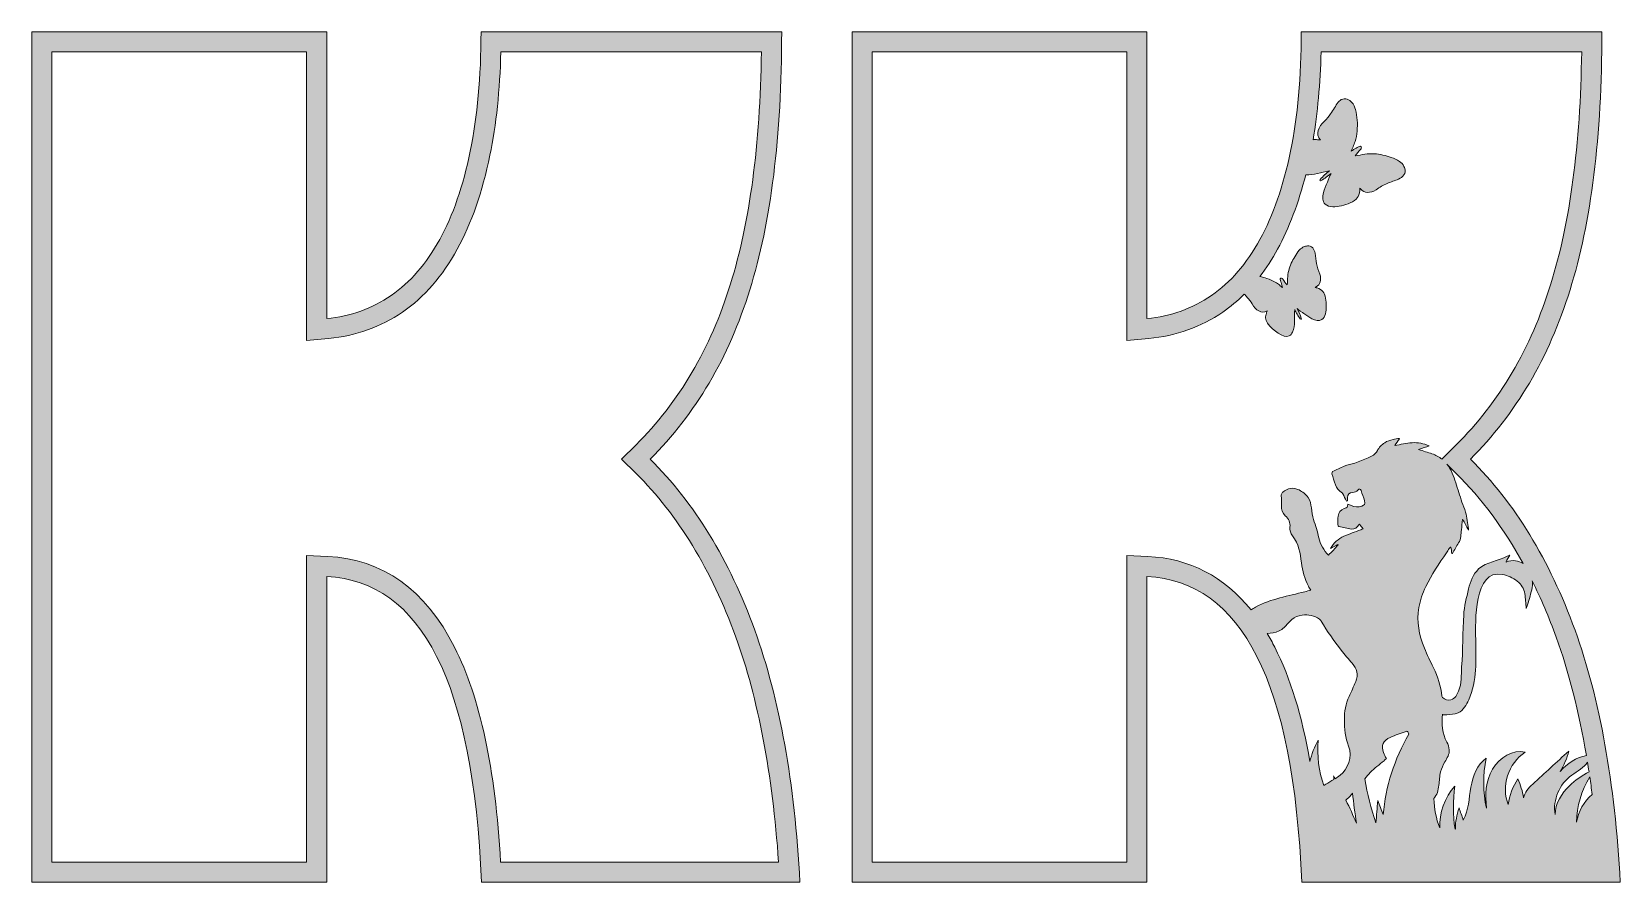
# Model space of a CAD drawing. Header units: millimetres. Extents: x 9 to 732, y -271 to -9.
# Drawn here: x 9.1 to 246.4, y -269.2 to -142.2 of the extents above; entities that cross this region are included whole.
import ezdxf

# ---------------------------------------------------------------- set-up
doc = ezdxf.new("R2010")
doc.units = ezdxf.units.MM
doc.header["$MEASUREMENT"] = 0
doc.layers.add('Layer 5', color=7, linetype='Continuous')
doc.layers.add('Layer 6', color=7, linetype='Continuous')

msp = doc.modelspace()

# ---------------------------------------------------------------- hatches: boundary and pattern name
at = {"layer": 'Layer 5'}
h = msp.add_hatch(color=1, dxfattribs=at)
h.dxf.hatch_style = 2
edge = h.paths.add_edge_path()
edge.add_spline(control_points=[(239.61, -231.55), (235.8, -221.06), (230.59, -212.54), (223.97, -205.99), (230.76, -199.27), (235.72, -190.85), (238.86, -180.72), (242.03, -170.64), (243.62, -157.8), (243.62, -142.18), (243.62, -142.18), (198.71, -142.18), (198.71, -142.18), (198.71, -148.9), (198.18, -154.84), (197.11, -160.02), (196.05, -165.2), (194.52, -169.59), (192.54, -173.2), (190.56, -176.81), (188.15, -179.6), (185.3, -181.56), (182.45, -183.52), (179.24, -184.66), (175.67, -185), (175.67, -185), (175.67, -142.18), (175.67, -142.18), (175.67, -142.18), (131.61, -142.18), (131.61, -142.18), (131.61, -142.18), (131.61, -269.18), (131.61, -269.18), (131.61, -269.18), (175.67, -269.18), (175.67, -269.18), (175.67, -269.18), (175.67, -223.54), (175.67, -223.54), (189.85, -224.2), (197.56, -239.42), (198.79, -269.18), (198.79, -269.18), (246.36, -269.18), (246.36, -269.18), (245.56, -254.34), (243.32, -241.79), (239.61, -231.55)], knot_values=[0, 0, 0, 0, 1, 1, 1, 2, 2, 2, 3, 3, 3, 4, 4, 4, 5, 5, 5, 6, 6, 6, 7, 7, 7, 8, 8, 8, 9, 9, 9, 10, 10, 10, 11, 11, 11, 12, 12, 12, 13, 13, 13, 14, 14, 14, 15, 15, 15, 16, 16, 16, 16], degree=3, periodic=1)
edge = h.paths.add_edge_path()
edge.add_spline(control_points=[(205.39, -256.94), (205.67, -256.69), (205.92, -256.43), (206.16, -256.15), (206.24, -256.05), (206.31, -255.96), (206.39, -255.87), (206.51, -257.38), (206.73, -258.88), (206.96, -260.35), (206.46, -259.2), (205.94, -258.06), (205.39, -256.94)], knot_values=[0, 0, 0, 0, 1, 1, 1, 2, 2, 2, 3, 3, 3, 4, 4, 4, 4], degree=3, periodic=1)
edge = h.paths.add_edge_path()
edge.add_spline(control_points=[(206.85, -239.21), (206.53, -239.96), (206.21, -240.71), (205.86, -241.45), (205.35, -242.54), (205.14, -243.7), (205.16, -244.89), (205.17, -246.25), (205.3, -247.58), (205.79, -248.87), (206.4, -250.48), (205.67, -252.3), (204.52, -253.21), (204.28, -253.4), (204.02, -253.56), (203.76, -253.73), (203.69, -253.58), (203.61, -253.44), (203.54, -253.3), (203.57, -253.48), (203.58, -253.65), (203.6, -253.82), (203.2, -254.07), (202.78, -254.3), (202.37, -254.55), (202.27, -254.61), (202.17, -254.68), (202.07, -254.74), (201.34, -252.62), (201.05, -250.3), (201.25, -247.97), (200.68, -248.98), (200.27, -250.06), (200.01, -251.17), (198.82, -244.32), (197.08, -238.66), (194.76, -234.09), (194.4, -233.37), (194.02, -232.68), (193.62, -232.02), (194.21, -232.02), (194.8, -231.91), (195.39, -231.66), (195.67, -231.55), (195.92, -231.34), (196.14, -231.13), (196.54, -230.76), (196.91, -230.35), (197.3, -229.96), (197.72, -229.55), (198.25, -229.37), (198.84, -229.3), (199.77, -229.2), (200.66, -229.31), (201.43, -229.9), (201.53, -229.98), (201.63, -230.09), (201.69, -230.2), (202.57, -231.72), (203.6, -233.13), (204.68, -234.51), (205.21, -235.19), (205.77, -235.84), (206.33, -236.49), (207.05, -237.3), (207.28, -238.19), (206.85, -239.21)], knot_values=[0, 0, 0, 0, 1, 1, 1, 2, 2, 2, 3, 3, 3, 4, 4, 4, 5, 5, 5, 6, 6, 6, 7, 7, 7, 8, 8, 8, 9, 9, 9, 10, 10, 10, 11, 11, 11, 12, 12, 12, 13, 13, 13, 14, 14, 14, 15, 15, 15, 16, 16, 16, 17, 17, 17, 18, 18, 18, 19, 19, 19, 20, 20, 20, 21, 21, 21, 22, 22, 22, 22], degree=3, periodic=1)
edge = h.paths.add_edge_path()
edge.add_spline(control_points=[(204.35, -216.05), (204.96, -216.2), (205.59, -216.33), (206.21, -216.44), (206.68, -216.52), (207.05, -216.19), (207.32, -215.8), (207.34, -215.78), (207.37, -215.77), (207.42, -215.73), (207.59, -215.94), (207.76, -216.14), (207.97, -216.39), (207.82, -216.45), (207.71, -216.5), (207.59, -216.55), (206.75, -216.87), (205.89, -217.14), (205.08, -217.52), (204.25, -217.91), (203.56, -218.51), (203.07, -219.33), (203.44, -219.14), (203.82, -218.95), (204.2, -218.77), (204.21, -218.78), (204.22, -218.8), (204.23, -218.82), (203.75, -219.33), (203.27, -219.83), (202.76, -220.36), (202.1, -219.6), (201.52, -218.75), (201.33, -217.74), (201.15, -216.81), (200.84, -215.93), (200.55, -215.03), (200.37, -214.47), (200.33, -213.86), (200.24, -213.26), (200.15, -212.72), (200.05, -212.19), (199.73, -211.71), (199.38, -211.21), (198.91, -210.88), (198.38, -210.6), (198.38, -210.6), (198.37, -210.59), (198.37, -210.59), (197.57, -210.18), (196.6, -210.32), (195.95, -210.94), (195.94, -210.95), (195.94, -210.95), (195.93, -210.95), (195.71, -211.17), (195.69, -211.45), (195.74, -211.76), (195.79, -212.14), (195.79, -212.53), (195.76, -212.91), (195.72, -213.51), (195.88, -214.04), (196.33, -214.45), (196.84, -214.92), (197.11, -215.46), (197.02, -216.18), (196.95, -216.65), (197.13, -217.11), (197.4, -217.46), (198.35, -218.64), (198.56, -220.04), (198.73, -221.47), (198.88, -222.69), (199.26, -223.85), (199.78, -224.97), (199.87, -225.16), (200.01, -225.33), (200.15, -225.56), (199.83, -225.64), (199.53, -225.73), (199.23, -225.81), (197.99, -226.11), (196.75, -226.4), (195.52, -226.72), (194.26, -227.05), (193.02, -227.46), (191.88, -228.09), (191.65, -228.22), (191.43, -228.36), (191.22, -228.52), (187.18, -223.51), (182.02, -220.83), (175.81, -220.54), (175.81, -220.54), (172.67, -220.39), (172.67, -220.39), (172.67, -220.39), (172.67, -266.18), (172.67, -266.18), (172.67, -266.18), (134.61, -266.18), (134.61, -266.18), (134.61, -266.18), (134.61, -145.18), (134.61, -145.18), (134.61, -145.18), (172.67, -145.18), (172.67, -145.18), (172.67, -145.18), (172.67, -188.3), (172.67, -188.3), (172.67, -188.3), (175.95, -187.99), (175.95, -187.99), (180.02, -187.6), (183.74, -186.27), (187, -184.03), (188.13, -183.25), (189.19, -182.36), (190.2, -181.36), (190.35, -181.52), (190.51, -181.67), (190.65, -181.84), (190.92, -182.14), (191.18, -182.47), (191.38, -182.82), (191.91, -183.74), (192.71, -184.36), (193.62, -183.86), (193.57, -184.04), (193.52, -184.19), (193.46, -184.34), (193.26, -184.86), (193.4, -185.38), (193.79, -185.85), (194.47, -186.71), (196.02, -188.02), (196.93, -187.59), (197.15, -187.49), (197.3, -187.27), (197.41, -187.03), (197.89, -186), (197.65, -184.83), (197.73, -183.65), (197.98, -184.14), (198.2, -184.61), (198.56, -185.04), (198.6, -185.09), (198.68, -185.16), (198.72, -185.12), (198.76, -185.08), (198.74, -185), (198.72, -184.94), (198.54, -184.46), (198.33, -183.97), (198.11, -183.5), (198.21, -183.72), (198.91, -184.09), (199.12, -184.24), (199.5, -184.53), (199.88, -184.83), (200.29, -185.04), (200.79, -185.31), (201.37, -185.42), (201.79, -185.15), (202.06, -184.97), (202.23, -184.64), (202.32, -184.28), (202.5, -183.58), (202.48, -182.76), (202.34, -181.98), (202.18, -181.06), (201.86, -180.69), (201.08, -180.44), (201, -180.41), (200.91, -180.39), (200.77, -180.35), (200.84, -180.3), (200.88, -180.28), (200.93, -180.26), (201.54, -179.96), (201.79, -179.19), (201.47, -178.37), (201.27, -177.86), (201.09, -177.33), (201, -176.8), (200.91, -176.28), (200.9, -175.77), (200.79, -175.25), (200.73, -174.97), (200.63, -174.67), (200.43, -174.46), (200.21, -174.23), (199.92, -174.15), (199.65, -174.16), (199.55, -174.17), (199.46, -174.18), (199.36, -174.2), (199.08, -174.27), (198.83, -174.42), (198.62, -174.61), (198.33, -174.87), (198.09, -175.2), (197.88, -175.54), (197.49, -176.16), (197.15, -176.82), (196.91, -177.56), (196.8, -177.93), (196.73, -178.32), (196.7, -178.72), (196.66, -179.12), (196.7, -179.61), (196.61, -179.98), (196.36, -179.76), (196.15, -179.38), (195.94, -179.1), (195.92, -179.06), (195.89, -179.02), (195.85, -179), (195.8, -178.97), (195.74, -178.97), (195.68, -178.99), (195.64, -179), (195.6, -179.02), (195.58, -179.06), (195.51, -179.16), (195.66, -179.5), (195.7, -179.63), (195.77, -179.87), (195.84, -180.12), (195.9, -180.37), (195.91, -180.39), (195.72, -180.23), (195.71, -180.22), (195.62, -180.14), (195.53, -180.06), (195.44, -179.99), (195.25, -179.84), (195.05, -179.7), (194.84, -179.58), (194.44, -179.34), (194.01, -179.16), (193.59, -179.02), (193.23, -178.91), (192.87, -178.81), (192.51, -178.74), (193.47, -177.5), (194.36, -176.13), (195.17, -174.65), (196.9, -171.49), (198.31, -167.76), (199.39, -163.52), (200.55, -163.63), (201.69, -163.14), (202.91, -162.94), (202.42, -163.35), (201.95, -163.72), (201.56, -164.24), (201.51, -164.31), (201.46, -164.41), (201.52, -164.45), (201.56, -164.49), (201.65, -164.44), (201.71, -164.4), (202.21, -164.07), (202.71, -163.71), (203.18, -163.33), (202.96, -163.5), (202.73, -164.39), (202.61, -164.66), (202.39, -165.18), (202.15, -165.69), (202.02, -166.2), (201.85, -166.85), (201.87, -167.53), (202.29, -167.93), (202.56, -168.19), (202.99, -168.3), (203.42, -168.31), (204.26, -168.32), (205.19, -168.08), (206.03, -167.72), (207.03, -167.29), (207.36, -166.83), (207.44, -165.89), (207.45, -165.78), (207.46, -165.67), (207.46, -165.51), (207.53, -165.58), (207.57, -165.62), (207.61, -165.66), (208.1, -166.27), (209.05, -166.36), (209.89, -165.77), (210.41, -165.41), (210.97, -165.07), (211.54, -164.83), (212.1, -164.59), (212.69, -164.44), (213.25, -164.17), (213.55, -164.03), (213.86, -163.84), (214.04, -163.56), (214.25, -163.25), (214.25, -162.89), (214.17, -162.6), (214.14, -162.49), (214.1, -162.38), (214.05, -162.28), (213.9, -161.98), (213.66, -161.74), (213.39, -161.54), (213.02, -161.28), (212.58, -161.11), (212.14, -160.95), (211.34, -160.67), (210.5, -160.46), (209.6, -160.4), (209.15, -160.36), (208.69, -160.39), (208.22, -160.46), (207.76, -160.52), (207.21, -160.7), (206.77, -160.69), (206.96, -160.36), (207.34, -160.01), (207.6, -159.7), (207.63, -159.66), (207.67, -159.62), (207.68, -159.57), (207.71, -159.5), (207.69, -159.44), (207.65, -159.38), (207.63, -159.34), (207.6, -159.3), (207.55, -159.28), (207.41, -159.23), (207.07, -159.49), (206.93, -159.57), (206.67, -159.71), (206.41, -159.85), (206.15, -160), (206.13, -160.01), (206.26, -159.75), (206.26, -159.74), (206.33, -159.62), (206.39, -159.49), (206.45, -159.37), (206.57, -159.11), (206.67, -158.85), (206.76, -158.59), (206.92, -158.06), (207.02, -157.53), (207.06, -157.01), (207.14, -155.92), (207.09, -154.8), (206.81, -153.81), (206.69, -153.41), (206.53, -153.02), (206.26, -152.72), (205.91, -152.33), (205.32, -152.03), (204.66, -152.31), (204.66, -152.31), (204.23, -152.67), (204.23, -152.67), (203.85, -153.26), (203.5, -153.86), (203.09, -154.44), (202.82, -154.82), (202.52, -155.2), (202.17, -155.53), (201.27, -156.37), (200.78, -157.44), (201.59, -158.34), (201.37, -158.32), (201.18, -158.31), (201, -158.29), (200.82, -158.26), (200.65, -158.27), (200.48, -158.3), (201.16, -154.32), (201.56, -149.93), (201.68, -145.18), (201.68, -145.18), (240.6, -145.18), (240.6, -145.18), (240.41, -159.08), (238.86, -170.73), (235.99, -179.83), (233.02, -189.44), (228.27, -197.52), (221.86, -203.86), (221.86, -203.86), (219.71, -205.99), (219.71, -205.99), (219.71, -205.99), (219.74, -206.02), (219.74, -206.02), (219.29, -205.66), (218.79, -205.39), (218.24, -205.2), (217.61, -204.98), (216.97, -204.79), (216.24, -204.57), (216.81, -204.37), (217.32, -204.19), (217.83, -204.01), (216.99, -203.68), (216.13, -203.47), (215.26, -203.55), (214.41, -203.62), (213.56, -203.81), (212.67, -203.95), (212.9, -203.63), (213.14, -203.3), (213.39, -202.96), (213.39, -202.96), (213.35, -202.9), (213.35, -202.9), (213.05, -202.95), (212.73, -202.97), (212.43, -203.06), (212, -203.19), (211.53, -203.29), (211.18, -203.54), (210.75, -203.86), (210.31, -204.26), (210.08, -204.73), (209.78, -205.35), (209.24, -205.55), (208.71, -205.78), (208.05, -206.08), (207.39, -206.36), (206.71, -206.6), (206.19, -206.78), (205.63, -206.85), (205.13, -207.05), (204.53, -207.28), (203.97, -207.58), (203.4, -207.87), (203.33, -207.91), (203.27, -208.09), (203.3, -208.18), (203.45, -208.74), (203.62, -209.29), (203.82, -209.84), (203.99, -210.32), (204.24, -210.73), (204.73, -210.96), (204.8, -211), (204.86, -211.09), (204.9, -211.17), (205.1, -211.53), (205.29, -211.9), (205.49, -212.27), (205.53, -212.26), (205.57, -212.24), (205.62, -212.23), (205.62, -212.06), (205.61, -211.89), (205.62, -211.72), (205.62, -211.3), (205.96, -210.97), (206.38, -210.97), (206.72, -210.98), (206.95, -210.83), (207.18, -210.62), (207.41, -210.41), (207.53, -210.42), (207.64, -210.7), (207.83, -211.19), (208.04, -211.68), (208.16, -212.19), (208.31, -212.81), (208.15, -212.84), (207.77, -213.01), (207.22, -213.26), (206.71, -213.14), (206.19, -212.94), (206.02, -212.87), (205.86, -212.78), (205.69, -212.7), (205.62, -213.21), (205.62, -213.22), (205.12, -213.38), (204.57, -213.56), (204.27, -213.94), (204.22, -214.51), (204.18, -214.93), (204.16, -215.36), (204.16, -215.78), (204.16, -215.87), (204.26, -216.03), (204.35, -216.05)], knot_values=[0, 0, 0, 0, 1, 1, 1, 2, 2, 2, 3, 3, 3, 4, 4, 4, 5, 5, 5, 6, 6, 6, 7, 7, 7, 8, 8, 8, 9, 9, 9, 10, 10, 10, 11, 11, 11, 12, 12, 12, 13, 13, 13, 14, 14, 14, 15, 15, 15, 16, 16, 16, 17, 17, 17, 18, 18, 18, 19, 19, 19, 20, 20, 20, 21, 21, 21, 22, 22, 22, 23, 23, 23, 24, 24, 24, 25, 25, 25, 26, 26, 26, 27, 27, 27, 28, 28, 28, 29, 29, 29, 30, 30, 30, 31, 31, 31, 32, 32, 32, 33, 33, 33, 34, 34, 34, 35, 35, 35, 36, 36, 36, 37, 37, 37, 38, 38, 38, 39, 39, 39, 40, 40, 40, 41, 41, 41, 42, 42, 42, 43, 43, 43, 44, 44, 44, 45, 45, 45, 46, 46, 46, 47, 47, 47, 48, 48, 48, 49, 49, 49, 50, 50, 50, 51, 51, 51, 52, 52, 52, 53, 53, 53, 54, 54, 54, 55, 55, 55, 56, 56, 56, 57, 57, 57, 58, 58, 58, 59, 59, 59, 60, 60, 60, 61, 61, 61, 62, 62, 62, 63, 63, 63, 64, 64, 64, 65, 65, 65, 66, 66, 66, 67, 67, 67, 68, 68, 68, 69, 69, 69, 70, 70, 70, 71, 71, 71, 72, 72, 72, 73, 73, 73, 74, 74, 74, 75, 75, 75, 76, 76, 76, 77, 77, 77, 78, 78, 78, 79, 79, 79, 80, 80, 80, 81, 81, 81, 82, 82, 82, 83, 83, 83, 84, 84, 84, 85, 85, 85, 86, 86, 86, 87, 87, 87, 88, 88, 88, 89, 89, 89, 90, 90, 90, 91, 91, 91, 92, 92, 92, 93, 93, 93, 94, 94, 94, 95, 95, 95, 96, 96, 96, 97, 97, 97, 98, 98, 98, 99, 99, 99, 100, 100, 100, 101, 101, 101, 102, 102, 102, 103, 103, 103, 104, 104, 104, 105, 105, 105, 106, 106, 106, 107, 107, 107, 108, 108, 108, 109, 109, 109, 110, 110, 110, 111, 111, 111, 112, 112, 112, 113, 113, 113, 114, 114, 114, 115, 115, 115, 116, 116, 116, 117, 117, 117, 118, 118, 118, 119, 119, 119, 120, 120, 120, 121, 121, 121, 122, 122, 122, 123, 123, 123, 124, 124, 124, 125, 125, 125, 126, 126, 126, 127, 127, 127, 128, 128, 128, 129, 129, 129, 130, 130, 130, 131, 131, 131, 132, 132, 132, 133, 133, 133, 134, 134, 134, 135, 135, 135, 136, 136, 136, 137, 137, 137, 138, 138, 138, 139, 139, 139, 140, 140, 140, 141, 141, 141, 142, 142, 142, 143, 143, 143, 144, 144, 144, 145, 145, 145, 146, 146, 146, 147, 147, 147, 148, 148, 148, 149, 149, 149, 150, 150, 150, 151, 151, 151, 152, 152, 152, 153, 153, 153, 154, 154, 154, 155, 155, 155, 156, 156, 156, 157, 157, 157, 158, 158, 158, 159, 159, 159, 160, 160, 160, 161, 161, 161, 162, 162, 162, 163, 163, 163, 164, 164, 164, 165, 165, 165, 165], degree=3, periodic=1)
edge = h.paths.add_edge_path()
edge.add_spline(control_points=[(210.95, -259.09), (210.68, -258.39), (210.4, -257.7), (210.13, -257), (210.04, -258.1), (209.95, -259.21), (209.87, -260.31), (209.15, -258.18), (208.6, -255.98), (208.19, -253.73), (208.47, -253.42), (208.74, -253.11), (209.02, -252.81), (209.64, -252.15), (210.39, -251.62), (211.08, -251.03), (211.2, -250.93), (211.33, -250.82), (211.43, -250.73), (211.27, -250.39), (211.11, -250.12), (211, -249.83), (210.62, -248.79), (210.93, -248.02), (211.98, -247.55), (212.76, -247.2), (213.58, -246.96), (214.39, -246.66), (214.54, -246.61), (214.64, -246.65), (214.7, -246.81), (214.73, -246.9), (214.75, -246.98), (214.78, -247.06), (212.64, -250.75), (211.3, -254.92), (210.95, -259.09)], knot_values=[0, 0, 0, 0, 1, 1, 1, 2, 2, 2, 3, 3, 3, 4, 4, 4, 5, 5, 5, 6, 6, 6, 7, 7, 7, 8, 8, 8, 9, 9, 9, 10, 10, 10, 11, 11, 11, 12, 12, 12, 12], degree=3, periodic=1)
edge = h.paths.add_edge_path()
edge.add_spline(control_points=[(217.1, -234.23), (216.32, -232.28), (215.9, -230.26), (216.28, -228.15), (216.48, -227.06), (216.83, -226.03), (217.32, -225.04), (218.2, -223.26), (219.29, -221.61), (220.42, -219.98), (220.56, -219.78), (220.68, -219.56), (220.81, -219.35), (220.86, -219.27), (220.93, -219.2), (220.99, -219.12), (221.02, -219.12), (221.05, -219.13), (221.08, -219.13), (221.12, -219.45), (221.17, -219.76), (221.21, -220.08), (221.23, -220.08), (221.26, -220.09), (221.28, -220.09), (221.44, -219.83), (221.6, -219.56), (221.76, -219.29), (221.91, -219.03), (222.03, -218.75), (222.21, -218.51), (222.64, -217.91), (222.54, -217.21), (222.63, -216.54), (222.7, -216.04), (222.74, -215.53), (222.78, -215.03), (222.81, -215.02), (222.84, -215.01), (222.87, -215), (223.13, -215.51), (223.39, -216.02), (223.68, -216.61), (223.7, -216.48), (223.71, -216.43), (223.7, -216.39), (223.57, -215.56), (223.46, -214.72), (223.27, -213.91), (223.15, -213.4), (222.89, -212.92), (222.72, -212.42), (222.4, -211.46), (222.09, -210.5), (221.78, -209.53), (221.46, -208.54), (221.12, -207.56), (220.46, -206.73), (220.46, -206.73), (221.86, -208.12), (221.86, -208.12), (225.66, -211.88), (229, -216.39), (231.85, -221.59), (231.13, -221.16), (230.32, -220.98), (229.33, -221.38), (229.32, -221.35), (229.31, -221.33), (229.3, -221.3), (229.47, -221.01), (229.65, -220.71), (229.87, -220.35), (229.69, -220.41), (229.57, -220.44), (229.48, -220.49), (228.1, -221.25), (226.42, -221.3), (225.21, -222.4), (224.38, -223.17), (223.95, -224.29), (223.7, -225.39), (223.42, -226.63), (223.05, -228), (222.98, -229.27), (222.83, -231.77), (222.87, -234.53), (222.67, -237.03), (222.57, -238.3), (222.72, -239.47), (222.21, -240.66), (221.97, -241.2), (221.69, -241.73), (221.07, -241.93), (220.6, -242.08), (220.18, -241.89), (219.8, -241.61), (219.75, -241.57), (219.74, -241.47), (219.73, -241.39), (219.57, -239.9), (219.12, -238.5), (218.46, -237.15), (217.99, -236.19), (217.5, -235.22), (217.1, -234.23)], knot_values=[0, 0, 0, 0, 1, 1, 1, 2, 2, 2, 3, 3, 3, 4, 4, 4, 5, 5, 5, 6, 6, 6, 7, 7, 7, 8, 8, 8, 9, 9, 9, 10, 10, 10, 11, 11, 11, 12, 12, 12, 13, 13, 13, 14, 14, 14, 15, 15, 15, 16, 16, 16, 17, 17, 17, 18, 18, 18, 19, 19, 19, 20, 20, 20, 21, 21, 21, 22, 22, 22, 23, 23, 23, 24, 24, 24, 25, 25, 25, 26, 26, 26, 27, 27, 27, 28, 28, 28, 29, 29, 29, 30, 30, 30, 31, 31, 31, 32, 32, 32, 33, 33, 33, 34, 34, 34, 35, 35, 35, 35], degree=3, periodic=1)
edge = h.paths.add_edge_path()
edge.add_spline(control_points=[(231.93, -256.57), (231.76, -255.59), (231.47, -254.64), (231.07, -253.76), (230.3, -254.89), (229.79, -256.22), (229.64, -257.56), (228.5, -255), (229.67, -251.36), (232.15, -249.78), (230.38, -249.29), (228.32, -250.54), (227.29, -252.3), (226.27, -254.06), (226.12, -256.19), (226.39, -258.12), (225.83, -255.74), (225.82, -253.16), (226.35, -250.66), (224.95, -251.55), (224.33, -253.35), (224.05, -255), (223.77, -256.66), (223.7, -258.38), (222.91, -259.89), (222.7, -259.29), (222.49, -258.68), (222.29, -258.08), (221.93, -259.1), (221.75, -260.17), (221.73, -261.23), (221.7, -261.25), (221.71, -261.24), (221.68, -261.27), (221.37, -259.17), (221.36, -256.98), (221.67, -254.82), (220.14, -256.51), (219.28, -258.86), (219.4, -261.07), (218.85, -259.71), (218.56, -258.21), (218.52, -256.69), (219.01, -256.14), (219.18, -255.44), (219.27, -254.71), (219.35, -254.03), (219.37, -253.34), (219.53, -252.68), (219.65, -252.17), (219.92, -251.68), (220.17, -251.21), (220.48, -250.64), (220.89, -250.09), (220.8, -249.4), (220.75, -249.01), (220.65, -248.59), (220.46, -248.25), (219.78, -247.03), (219.67, -245.47), (219.79, -244.1), (219.76, -244.38), (221.93, -244.03), (222.16, -243.9), (222.91, -243.49), (223.39, -242.69), (223.72, -241.94), (224.98, -239.11), (224.84, -235.92), (224.77, -232.89), (224.72, -230.33), (224.46, -222.42), (228.76, -223.21), (229.57, -223.36), (230.3, -223.72), (230.97, -224.21), (231.61, -224.69), (231.99, -225.33), (232.11, -226.1), (232.22, -226.81), (232.25, -227.54), (232.31, -228.31), (232.38, -228.11), (232.46, -227.95), (232.5, -227.78), (232.75, -226.91), (233.04, -226.05), (233.21, -225.17), (233.29, -224.78), (233.27, -224.45), (233.19, -224.15), (234.51, -226.8), (235.71, -229.61), (236.79, -232.58), (238.68, -237.79), (240.18, -243.69), (241.3, -250.24), (239.83, -250.56), (238.41, -251.42), (237.38, -252.65), (237.98, -251.71), (238.42, -250.67), (238.67, -249.6), (236.87, -251.24), (235.08, -252.89), (233.28, -254.53), (232.68, -255.08), (232.03, -255.84), (231.93, -256.57)], knot_values=[0, 0, 0, 0, 1, 1, 1, 2, 2, 2, 3, 3, 3, 4, 4, 4, 5, 5, 5, 6, 6, 6, 7, 7, 7, 8, 8, 8, 9, 9, 9, 10, 10, 10, 11, 11, 11, 12, 12, 12, 13, 13, 13, 14, 14, 14, 15, 15, 15, 16, 16, 16, 17, 17, 17, 18, 18, 18, 19, 19, 19, 20, 20, 20, 21, 21, 21, 22, 22, 22, 23, 23, 23, 24, 24, 24, 25, 25, 25, 26, 26, 26, 27, 27, 27, 28, 28, 28, 29, 29, 29, 30, 30, 30, 31, 31, 31, 32, 32, 32, 33, 33, 33, 34, 34, 34, 35, 35, 35, 36, 36, 36, 36], degree=3, periodic=1)
edge = h.paths.add_edge_path()
edge.add_spline(control_points=[(236.62, -259.05), (236.25, -256.92), (237.3, -254.46), (239.11, -253.19), (239.92, -252.63), (241, -252.02), (241.47, -251.25), (241.55, -251.72), (241.62, -252.2), (241.7, -252.68), (240.65, -253.28), (239.64, -253.93), (238.76, -254.78), (237.58, -255.91), (236.67, -257.45), (236.62, -259.05)], knot_values=[0, 0, 0, 0, 1, 1, 1, 2, 2, 2, 3, 3, 3, 4, 4, 4, 5, 5, 5, 5], degree=3, periodic=1)
edge = h.paths.add_edge_path()
edge.add_spline(control_points=[(239.83, -260.21), (239.85, -257.88), (240.56, -255.49), (241.81, -253.44), (241.94, -254.31), (242.06, -255.19), (242.17, -256.08), (240.97, -257.13), (240.09, -258.63), (239.83, -260.21)], knot_values=[0, 0, 0, 0, 1, 1, 1, 2, 2, 2, 3, 3, 3, 3], degree=3, periodic=1)
at = {"layer": 'Layer 6'}
h = msp.add_hatch(color=2, dxfattribs=at)
h.dxf.hatch_style = 2
edge = h.paths.add_edge_path()
edge.add_spline(control_points=[(117.08, -231.55), (113.27, -221.06), (108.06, -212.54), (101.45, -205.99), (108.24, -199.27), (113.2, -190.85), (116.33, -180.72), (119.51, -170.64), (121.1, -157.8), (121.1, -142.18), (121.1, -142.18), (76.19, -142.18), (76.19, -142.18), (76.19, -148.9), (75.65, -154.84), (74.59, -160.02), (73.52, -165.2), (72, -169.59), (70.02, -173.2), (68.04, -176.81), (65.62, -179.6), (62.77, -181.56), (59.92, -183.52), (56.71, -184.66), (53.14, -185), (53.14, -185), (53.14, -142.18), (53.14, -142.18), (53.14, -142.18), (9.08, -142.18), (9.08, -142.18), (9.08, -142.18), (9.08, -269.18), (9.08, -269.18), (9.08, -269.18), (53.14, -269.18), (53.14, -269.18), (53.14, -269.18), (53.14, -223.54), (53.14, -223.54), (67.33, -224.2), (75.03, -239.42), (76.27, -269.18), (76.27, -269.18), (123.83, -269.18), (123.83, -269.18), (123.04, -254.34), (120.79, -241.79), (117.08, -231.55)], knot_values=[0, 0, 0, 0, 1, 1, 1, 2, 2, 2, 3, 3, 3, 4, 4, 4, 5, 5, 5, 6, 6, 6, 7, 7, 7, 8, 8, 8, 9, 9, 9, 10, 10, 10, 11, 11, 11, 12, 12, 12, 13, 13, 13, 14, 14, 14, 15, 15, 15, 16, 16, 16, 16], degree=3, periodic=1)
edge = h.paths.add_edge_path()
edge.add_spline(control_points=[(72.24, -234.09), (67.88, -225.48), (61.5, -220.92), (53.28, -220.54), (53.28, -220.54), (50.14, -220.39), (50.14, -220.39), (50.14, -220.39), (50.14, -223.54), (50.14, -223.54), (50.14, -223.54), (50.14, -266.18), (50.14, -266.18), (50.14, -266.18), (12.08, -266.18), (12.08, -266.18), (12.08, -266.18), (12.08, -145.18), (12.08, -145.18), (12.08, -145.18), (50.14, -145.18), (50.14, -145.18), (50.14, -145.18), (50.14, -185), (50.14, -185), (50.14, -185), (50.14, -188.3), (50.14, -188.3), (50.14, -188.3), (53.42, -187.99), (53.42, -187.99), (57.49, -187.6), (61.21, -186.27), (64.47, -184.03), (67.7, -181.81), (70.45, -178.66), (72.65, -174.65), (74.76, -170.79), (76.4, -166.08), (77.52, -160.63), (78.46, -156.06), (79.01, -150.88), (79.15, -145.18), (79.15, -145.18), (118.07, -145.18), (118.07, -145.18), (117.88, -159.08), (116.33, -170.73), (113.46, -179.83), (110.49, -189.44), (105.74, -197.52), (99.34, -203.86), (99.34, -203.86), (97.18, -205.99), (97.18, -205.99), (97.18, -205.99), (99.34, -208.12), (99.34, -208.12), (105.6, -214.32), (110.62, -222.55), (114.26, -232.58), (117.58, -241.73), (119.72, -253.02), (120.64, -266.18), (120.64, -266.18), (79.12, -266.18), (79.12, -266.18), (78.32, -252.17), (76.06, -241.65), (72.24, -234.09)], knot_values=[0, 0, 0, 0, 1, 1, 1, 2, 2, 2, 3, 3, 3, 4, 4, 4, 5, 5, 5, 6, 6, 6, 7, 7, 7, 8, 8, 8, 9, 9, 9, 10, 10, 10, 11, 11, 11, 12, 12, 12, 13, 13, 13, 14, 14, 14, 15, 15, 15, 16, 16, 16, 17, 17, 17, 18, 18, 18, 19, 19, 19, 20, 20, 20, 21, 21, 21, 22, 22, 22, 23, 23, 23, 23], degree=3, periodic=1)

# ---------------------------------------------------------------- linework, layer by layer
at = {"layer": 'Layer 5', "lineweight": 0}
for points, knots in [([(239.61, -231.55), (235.8, -221.06), (230.59, -212.54), (223.97, -205.99), (230.76, -199.27), (235.72, -190.85), (238.86, -180.72), (242.03, -170.64), (243.62, -157.8), (243.62, -142.18), (243.62, -142.18), (198.71, -142.18), (198.71, -142.18), (198.71, -148.9), (198.18, -154.84), (197.11, -160.02), (196.05, -165.2), (194.52, -169.59), (192.54, -173.2), (190.56, -176.81), (188.15, -179.6), (185.3, -181.56), (182.45, -183.52), (179.24, -184.66), (175.67, -185), (175.67, -185), (175.67, -142.18), (175.67, -142.18), (175.67, -142.18), (131.61, -142.18), (131.61, -142.18), (131.61, -142.18), (131.61, -269.18), (131.61, -269.18), (131.61, -269.18), (175.67, -269.18), (175.67, -269.18), (175.67, -269.18), (175.67, -223.54), (175.67, -223.54), (189.85, -224.2), (197.56, -239.42), (198.79, -269.18), (198.79, -269.18), (246.36, -269.18), (246.36, -269.18), (245.56, -254.34), (243.32, -241.79), (239.61, -231.55)], [0, 0, 0, 0, 1, 1, 1, 2, 2, 2, 3, 3, 3, 4, 4, 4, 5, 5, 5, 6, 6, 6, 7, 7, 7, 8, 8, 8, 9, 9, 9, 10, 10, 10, 11, 11, 11, 12, 12, 12, 13, 13, 13, 14, 14, 14, 15, 15, 15, 16, 16, 16, 16]), ([(204.35, -216.05), (204.96, -216.2), (205.59, -216.33), (206.21, -216.44), (206.68, -216.52), (207.05, -216.19), (207.32, -215.8), (207.34, -215.78), (207.37, -215.77), (207.42, -215.73), (207.59, -215.94), (207.76, -216.14), (207.97, -216.39), (207.82, -216.45), (207.71, -216.5), (207.59, -216.55), (206.75, -216.87), (205.89, -217.14), (205.08, -217.52), (204.25, -217.91), (203.56, -218.51), (203.07, -219.33), (203.44, -219.14), (203.82, -218.95), (204.2, -218.77), (204.21, -218.78), (204.22, -218.8), (204.23, -218.82), (203.75, -219.33), (203.27, -219.83), (202.76, -220.36), (202.1, -219.6), (201.52, -218.75), (201.33, -217.74), (201.15, -216.81), (200.84, -215.93), (200.55, -215.03), (200.37, -214.47), (200.33, -213.86), (200.24, -213.26), (200.15, -212.72), (200.05, -212.19), (199.73, -211.71), (199.38, -211.21), (198.91, -210.88), (198.38, -210.6), (198.38, -210.6), (198.37, -210.59), (198.37, -210.59), (197.57, -210.18), (196.6, -210.32), (195.95, -210.94), (195.94, -210.95), (195.94, -210.95), (195.93, -210.95), (195.71, -211.17), (195.69, -211.45), (195.74, -211.76), (195.79, -212.14), (195.79, -212.53), (195.76, -212.91), (195.72, -213.51), (195.88, -214.04), (196.33, -214.45), (196.84, -214.92), (197.11, -215.46), (197.02, -216.18), (196.95, -216.65), (197.13, -217.11), (197.4, -217.46), (198.35, -218.64), (198.56, -220.04), (198.73, -221.47), (198.88, -222.69), (199.26, -223.85), (199.78, -224.97), (199.87, -225.16), (200.01, -225.33), (200.15, -225.56), (199.83, -225.64), (199.53, -225.73), (199.23, -225.81), (197.99, -226.11), (196.75, -226.4), (195.52, -226.72), (194.26, -227.05), (193.02, -227.46), (191.88, -228.09), (191.65, -228.22), (191.43, -228.36), (191.22, -228.52), (187.18, -223.51), (182.02, -220.83), (175.81, -220.54), (175.81, -220.54), (172.67, -220.39), (172.67, -220.39), (172.67, -220.39), (172.67, -266.18), (172.67, -266.18), (172.67, -266.18), (134.61, -266.18), (134.61, -266.18), (134.61, -266.18), (134.61, -145.18), (134.61, -145.18), (134.61, -145.18), (172.67, -145.18), (172.67, -145.18), (172.67, -145.18), (172.67, -188.3), (172.67, -188.3), (172.67, -188.3), (175.95, -187.99), (175.95, -187.99), (180.02, -187.6), (183.74, -186.27), (187, -184.03), (188.13, -183.25), (189.19, -182.36), (190.2, -181.36), (190.35, -181.52), (190.51, -181.67), (190.65, -181.84), (190.92, -182.14), (191.18, -182.47), (191.38, -182.82), (191.91, -183.74), (192.71, -184.36), (193.62, -183.86), (193.57, -184.04), (193.52, -184.19), (193.46, -184.34), (193.26, -184.86), (193.4, -185.38), (193.79, -185.85), (194.47, -186.71), (196.02, -188.02), (196.93, -187.59), (197.15, -187.49), (197.3, -187.27), (197.41, -187.03), (197.89, -186), (197.65, -184.83), (197.73, -183.65), (197.98, -184.14), (198.2, -184.61), (198.56, -185.04), (198.6, -185.09), (198.68, -185.16), (198.72, -185.12), (198.76, -185.08), (198.74, -185), (198.72, -184.94), (198.54, -184.46), (198.33, -183.97), (198.11, -183.5), (198.21, -183.72), (198.91, -184.09), (199.12, -184.24), (199.5, -184.53), (199.88, -184.83), (200.29, -185.04), (200.79, -185.31), (201.37, -185.42), (201.79, -185.15), (202.06, -184.97), (202.23, -184.64), (202.32, -184.28), (202.5, -183.58), (202.48, -182.76), (202.34, -181.98), (202.18, -181.06), (201.86, -180.69), (201.08, -180.44), (201, -180.41), (200.91, -180.39), (200.77, -180.35), (200.84, -180.3), (200.88, -180.28), (200.93, -180.26), (201.54, -179.96), (201.79, -179.19), (201.47, -178.37), (201.27, -177.86), (201.09, -177.33), (201, -176.8), (200.91, -176.28), (200.9, -175.77), (200.79, -175.25), (200.73, -174.97), (200.63, -174.67), (200.43, -174.46), (200.21, -174.23), (199.92, -174.15), (199.65, -174.16), (199.55, -174.17), (199.46, -174.18), (199.36, -174.2), (199.08, -174.27), (198.83, -174.42), (198.62, -174.61), (198.33, -174.87), (198.09, -175.2), (197.88, -175.54), (197.49, -176.16), (197.15, -176.82), (196.91, -177.56), (196.8, -177.93), (196.73, -178.32), (196.7, -178.72), (196.66, -179.12), (196.7, -179.61), (196.61, -179.98), (196.36, -179.76), (196.15, -179.38), (195.94, -179.1), (195.92, -179.06), (195.89, -179.02), (195.85, -179), (195.8, -178.97), (195.74, -178.97), (195.68, -178.99), (195.64, -179), (195.6, -179.02), (195.58, -179.06), (195.51, -179.16), (195.66, -179.5), (195.7, -179.63), (195.77, -179.87), (195.84, -180.12), (195.9, -180.37), (195.91, -180.39), (195.72, -180.23), (195.71, -180.22), (195.62, -180.14), (195.53, -180.06), (195.44, -179.99), (195.25, -179.84), (195.05, -179.7), (194.84, -179.58), (194.44, -179.34), (194.01, -179.16), (193.59, -179.02), (193.23, -178.91), (192.87, -178.81), (192.51, -178.74), (193.47, -177.5), (194.36, -176.13), (195.17, -174.65), (196.9, -171.49), (198.31, -167.76), (199.39, -163.52), (200.55, -163.63), (201.69, -163.14), (202.91, -162.94), (202.42, -163.35), (201.95, -163.72), (201.56, -164.24), (201.51, -164.31), (201.46, -164.41), (201.52, -164.45), (201.56, -164.49), (201.65, -164.44), (201.71, -164.4), (202.21, -164.07), (202.71, -163.71), (203.18, -163.33), (202.96, -163.5), (202.73, -164.39), (202.61, -164.66), (202.39, -165.18), (202.15, -165.69), (202.02, -166.2), (201.85, -166.85), (201.87, -167.53), (202.29, -167.93), (202.56, -168.19), (202.99, -168.3), (203.42, -168.31), (204.26, -168.32), (205.19, -168.08), (206.03, -167.72), (207.03, -167.29), (207.36, -166.83), (207.44, -165.89), (207.45, -165.78), (207.46, -165.67), (207.46, -165.51), (207.53, -165.58), (207.57, -165.62), (207.61, -165.66), (208.1, -166.27), (209.05, -166.36), (209.89, -165.77), (210.41, -165.41), (210.97, -165.07), (211.54, -164.83), (212.1, -164.59), (212.69, -164.44), (213.25, -164.17), (213.55, -164.03), (213.86, -163.84), (214.04, -163.56), (214.25, -163.25), (214.25, -162.89), (214.17, -162.6), (214.14, -162.49), (214.1, -162.38), (214.05, -162.28), (213.9, -161.98), (213.66, -161.74), (213.39, -161.54), (213.02, -161.28), (212.58, -161.11), (212.14, -160.95), (211.34, -160.67), (210.5, -160.46), (209.6, -160.4), (209.15, -160.36), (208.69, -160.39), (208.22, -160.46), (207.76, -160.52), (207.21, -160.7), (206.77, -160.69), (206.96, -160.36), (207.34, -160.01), (207.6, -159.7), (207.63, -159.66), (207.67, -159.62), (207.68, -159.57), (207.71, -159.5), (207.69, -159.44), (207.65, -159.38), (207.63, -159.34), (207.6, -159.3), (207.55, -159.28), (207.41, -159.23), (207.07, -159.49), (206.93, -159.57), (206.67, -159.71), (206.41, -159.85), (206.15, -160), (206.13, -160.01), (206.26, -159.75), (206.26, -159.74), (206.33, -159.62), (206.39, -159.49), (206.45, -159.37), (206.57, -159.11), (206.67, -158.85), (206.76, -158.59), (206.92, -158.06), (207.02, -157.53), (207.06, -157.01), (207.14, -155.92), (207.09, -154.8), (206.81, -153.81), (206.69, -153.41), (206.53, -153.02), (206.26, -152.72), (205.91, -152.33), (205.32, -152.03), (204.66, -152.31), (204.66, -152.31), (204.23, -152.67), (204.23, -152.67), (203.85, -153.26), (203.5, -153.86), (203.09, -154.44), (202.82, -154.82), (202.52, -155.2), (202.17, -155.53), (201.27, -156.37), (200.78, -157.44), (201.59, -158.34), (201.37, -158.32), (201.18, -158.31), (201, -158.29), (200.82, -158.26), (200.65, -158.27), (200.48, -158.3), (201.16, -154.32), (201.56, -149.93), (201.68, -145.18), (201.68, -145.18), (240.6, -145.18), (240.6, -145.18), (240.41, -159.08), (238.86, -170.73), (235.99, -179.83), (233.02, -189.44), (228.27, -197.52), (221.86, -203.86), (221.86, -203.86), (219.71, -205.99), (219.71, -205.99), (219.71, -205.99), (219.74, -206.02), (219.74, -206.02), (219.29, -205.66), (218.79, -205.39), (218.24, -205.2), (217.61, -204.98), (216.97, -204.79), (216.24, -204.57), (216.81, -204.37), (217.32, -204.19), (217.83, -204.01), (216.99, -203.68), (216.13, -203.47), (215.26, -203.55), (214.41, -203.62), (213.56, -203.81), (212.67, -203.95), (212.9, -203.63), (213.14, -203.3), (213.39, -202.96), (213.39, -202.96), (213.35, -202.9), (213.35, -202.9), (213.05, -202.95), (212.73, -202.97), (212.43, -203.06), (212, -203.19), (211.53, -203.29), (211.18, -203.54), (210.75, -203.86), (210.31, -204.26), (210.08, -204.73), (209.78, -205.35), (209.24, -205.55), (208.71, -205.78), (208.05, -206.08), (207.39, -206.36), (206.71, -206.6), (206.19, -206.78), (205.63, -206.85), (205.13, -207.05), (204.53, -207.28), (203.97, -207.58), (203.4, -207.87), (203.33, -207.91), (203.27, -208.09), (203.3, -208.18), (203.45, -208.74), (203.62, -209.29), (203.82, -209.84), (203.99, -210.32), (204.24, -210.73), (204.73, -210.96), (204.8, -211), (204.86, -211.09), (204.9, -211.17), (205.1, -211.53), (205.29, -211.9), (205.49, -212.27), (205.53, -212.26), (205.57, -212.24), (205.62, -212.23), (205.62, -212.06), (205.61, -211.89), (205.62, -211.72), (205.62, -211.3), (205.96, -210.97), (206.38, -210.97), (206.72, -210.98), (206.95, -210.83), (207.18, -210.62), (207.41, -210.41), (207.53, -210.42), (207.64, -210.7), (207.83, -211.19), (208.04, -211.68), (208.16, -212.19), (208.31, -212.81), (208.15, -212.84), (207.77, -213.01), (207.22, -213.26), (206.71, -213.14), (206.19, -212.94), (206.02, -212.87), (205.86, -212.78), (205.69, -212.7), (205.62, -213.21), (205.62, -213.22), (205.12, -213.38), (204.57, -213.56), (204.27, -213.94), (204.22, -214.51), (204.18, -214.93), (204.16, -215.36), (204.16, -215.78), (204.16, -215.87), (204.26, -216.03), (204.35, -216.05)], [0, 0, 0, 0, 1, 1, 1, 2, 2, 2, 3, 3, 3, 4, 4, 4, 5, 5, 5, 6, 6, 6, 7, 7, 7, 8, 8, 8, 9, 9, 9, 10, 10, 10, 11, 11, 11, 12, 12, 12, 13, 13, 13, 14, 14, 14, 15, 15, 15, 16, 16, 16, 17, 17, 17, 18, 18, 18, 19, 19, 19, 20, 20, 20, 21, 21, 21, 22, 22, 22, 23, 23, 23, 24, 24, 24, 25, 25, 25, 26, 26, 26, 27, 27, 27, 28, 28, 28, 29, 29, 29, 30, 30, 30, 31, 31, 31, 32, 32, 32, 33, 33, 33, 34, 34, 34, 35, 35, 35, 36, 36, 36, 37, 37, 37, 38, 38, 38, 39, 39, 39, 40, 40, 40, 41, 41, 41, 42, 42, 42, 43, 43, 43, 44, 44, 44, 45, 45, 45, 46, 46, 46, 47, 47, 47, 48, 48, 48, 49, 49, 49, 50, 50, 50, 51, 51, 51, 52, 52, 52, 53, 53, 53, 54, 54, 54, 55, 55, 55, 56, 56, 56, 57, 57, 57, 58, 58, 58, 59, 59, 59, 60, 60, 60, 61, 61, 61, 62, 62, 62, 63, 63, 63, 64, 64, 64, 65, 65, 65, 66, 66, 66, 67, 67, 67, 68, 68, 68, 69, 69, 69, 70, 70, 70, 71, 71, 71, 72, 72, 72, 73, 73, 73, 74, 74, 74, 75, 75, 75, 76, 76, 76, 77, 77, 77, 78, 78, 78, 79, 79, 79, 80, 80, 80, 81, 81, 81, 82, 82, 82, 83, 83, 83, 84, 84, 84, 85, 85, 85, 86, 86, 86, 87, 87, 87, 88, 88, 88, 89, 89, 89, 90, 90, 90, 91, 91, 91, 92, 92, 92, 93, 93, 93, 94, 94, 94, 95, 95, 95, 96, 96, 96, 97, 97, 97, 98, 98, 98, 99, 99, 99, 100, 100, 100, 101, 101, 101, 102, 102, 102, 103, 103, 103, 104, 104, 104, 105, 105, 105, 106, 106, 106, 107, 107, 107, 108, 108, 108, 109, 109, 109, 110, 110, 110, 111, 111, 111, 112, 112, 112, 113, 113, 113, 114, 114, 114, 115, 115, 115, 116, 116, 116, 117, 117, 117, 118, 118, 118, 119, 119, 119, 120, 120, 120, 121, 121, 121, 122, 122, 122, 123, 123, 123, 124, 124, 124, 125, 125, 125, 126, 126, 126, 127, 127, 127, 128, 128, 128, 129, 129, 129, 130, 130, 130, 131, 131, 131, 132, 132, 132, 133, 133, 133, 134, 134, 134, 135, 135, 135, 136, 136, 136, 137, 137, 137, 138, 138, 138, 139, 139, 139, 140, 140, 140, 141, 141, 141, 142, 142, 142, 143, 143, 143, 144, 144, 144, 145, 145, 145, 146, 146, 146, 147, 147, 147, 148, 148, 148, 149, 149, 149, 150, 150, 150, 151, 151, 151, 152, 152, 152, 153, 153, 153, 154, 154, 154, 155, 155, 155, 156, 156, 156, 157, 157, 157, 158, 158, 158, 159, 159, 159, 160, 160, 160, 161, 161, 161, 162, 162, 162, 163, 163, 163, 164, 164, 164, 165, 165, 165, 165]), ([(217.1, -234.23), (216.32, -232.28), (215.9, -230.26), (216.28, -228.15), (216.48, -227.06), (216.83, -226.03), (217.32, -225.04), (218.2, -223.26), (219.29, -221.61), (220.42, -219.98), (220.56, -219.78), (220.68, -219.56), (220.81, -219.35), (220.86, -219.27), (220.93, -219.2), (220.99, -219.12), (221.02, -219.12), (221.05, -219.13), (221.08, -219.13), (221.12, -219.45), (221.17, -219.76), (221.21, -220.08), (221.23, -220.08), (221.26, -220.09), (221.28, -220.09), (221.44, -219.83), (221.6, -219.56), (221.76, -219.29), (221.91, -219.03), (222.03, -218.75), (222.21, -218.51), (222.64, -217.91), (222.54, -217.21), (222.63, -216.54), (222.7, -216.04), (222.74, -215.53), (222.78, -215.03), (222.81, -215.02), (222.84, -215.01), (222.87, -215), (223.13, -215.51), (223.39, -216.02), (223.68, -216.61), (223.7, -216.48), (223.71, -216.43), (223.7, -216.39), (223.57, -215.56), (223.46, -214.72), (223.27, -213.91), (223.15, -213.4), (222.89, -212.92), (222.72, -212.42), (222.4, -211.46), (222.09, -210.5), (221.78, -209.53), (221.46, -208.54), (221.12, -207.56), (220.46, -206.73), (220.46, -206.73), (221.86, -208.12), (221.86, -208.12), (225.66, -211.88), (229, -216.39), (231.85, -221.59), (231.13, -221.16), (230.32, -220.98), (229.33, -221.38), (229.32, -221.35), (229.31, -221.33), (229.3, -221.3), (229.47, -221.01), (229.65, -220.71), (229.87, -220.35), (229.69, -220.41), (229.57, -220.44), (229.48, -220.49), (228.1, -221.25), (226.42, -221.3), (225.21, -222.4), (224.38, -223.17), (223.95, -224.29), (223.7, -225.39), (223.42, -226.63), (223.05, -228), (222.98, -229.27), (222.83, -231.77), (222.87, -234.53), (222.67, -237.03), (222.57, -238.3), (222.72, -239.47), (222.21, -240.66), (221.97, -241.2), (221.69, -241.73), (221.07, -241.93), (220.6, -242.08), (220.18, -241.89), (219.8, -241.61), (219.75, -241.57), (219.74, -241.47), (219.73, -241.39), (219.57, -239.9), (219.12, -238.5), (218.46, -237.15), (217.99, -236.19), (217.5, -235.22), (217.1, -234.23)], [0, 0, 0, 0, 1, 1, 1, 2, 2, 2, 3, 3, 3, 4, 4, 4, 5, 5, 5, 6, 6, 6, 7, 7, 7, 8, 8, 8, 9, 9, 9, 10, 10, 10, 11, 11, 11, 12, 12, 12, 13, 13, 13, 14, 14, 14, 15, 15, 15, 16, 16, 16, 17, 17, 17, 18, 18, 18, 19, 19, 19, 20, 20, 20, 21, 21, 21, 22, 22, 22, 23, 23, 23, 24, 24, 24, 25, 25, 25, 26, 26, 26, 27, 27, 27, 28, 28, 28, 29, 29, 29, 30, 30, 30, 31, 31, 31, 32, 32, 32, 33, 33, 33, 34, 34, 34, 35, 35, 35, 35]), ([(231.93, -256.57), (231.76, -255.59), (231.47, -254.64), (231.07, -253.76), (230.3, -254.89), (229.79, -256.22), (229.64, -257.56), (228.5, -255), (229.67, -251.36), (232.15, -249.78), (230.38, -249.29), (228.32, -250.54), (227.29, -252.3), (226.27, -254.06), (226.12, -256.19), (226.39, -258.12), (225.83, -255.74), (225.82, -253.16), (226.35, -250.66), (224.95, -251.55), (224.33, -253.35), (224.05, -255), (223.77, -256.66), (223.7, -258.38), (222.91, -259.89), (222.7, -259.29), (222.49, -258.68), (222.29, -258.08), (221.93, -259.1), (221.75, -260.17), (221.73, -261.23), (221.7, -261.25), (221.71, -261.24), (221.68, -261.27), (221.37, -259.17), (221.36, -256.98), (221.67, -254.82), (220.14, -256.51), (219.28, -258.86), (219.4, -261.07), (218.85, -259.71), (218.56, -258.21), (218.52, -256.69), (219.01, -256.14), (219.18, -255.44), (219.27, -254.71), (219.35, -254.03), (219.37, -253.34), (219.53, -252.68), (219.65, -252.17), (219.92, -251.68), (220.17, -251.21), (220.48, -250.64), (220.89, -250.09), (220.8, -249.4), (220.75, -249.01), (220.65, -248.59), (220.46, -248.25), (219.78, -247.03), (219.67, -245.47), (219.79, -244.1), (219.76, -244.38), (221.93, -244.03), (222.16, -243.9), (222.91, -243.49), (223.39, -242.69), (223.72, -241.94), (224.98, -239.11), (224.84, -235.92), (224.77, -232.89), (224.72, -230.33), (224.46, -222.42), (228.76, -223.21), (229.57, -223.36), (230.3, -223.72), (230.97, -224.21), (231.61, -224.69), (231.99, -225.33), (232.11, -226.1), (232.22, -226.81), (232.25, -227.54), (232.31, -228.31), (232.38, -228.11), (232.46, -227.95), (232.5, -227.78), (232.75, -226.91), (233.04, -226.05), (233.21, -225.17), (233.29, -224.78), (233.27, -224.45), (233.19, -224.15), (234.51, -226.8), (235.71, -229.61), (236.79, -232.58), (238.68, -237.79), (240.18, -243.69), (241.3, -250.24), (239.83, -250.56), (238.41, -251.42), (237.38, -252.65), (237.98, -251.71), (238.42, -250.67), (238.67, -249.6), (236.87, -251.24), (235.08, -252.89), (233.28, -254.53), (232.68, -255.08), (232.03, -255.84), (231.93, -256.57)], [0, 0, 0, 0, 1, 1, 1, 2, 2, 2, 3, 3, 3, 4, 4, 4, 5, 5, 5, 6, 6, 6, 7, 7, 7, 8, 8, 8, 9, 9, 9, 10, 10, 10, 11, 11, 11, 12, 12, 12, 13, 13, 13, 14, 14, 14, 15, 15, 15, 16, 16, 16, 17, 17, 17, 18, 18, 18, 19, 19, 19, 20, 20, 20, 21, 21, 21, 22, 22, 22, 23, 23, 23, 24, 24, 24, 25, 25, 25, 26, 26, 26, 27, 27, 27, 28, 28, 28, 29, 29, 29, 30, 30, 30, 31, 31, 31, 32, 32, 32, 33, 33, 33, 34, 34, 34, 35, 35, 35, 36, 36, 36, 36]), ([(206.85, -239.21), (206.53, -239.96), (206.21, -240.71), (205.86, -241.45), (205.35, -242.54), (205.14, -243.7), (205.16, -244.89), (205.17, -246.25), (205.3, -247.58), (205.79, -248.87), (206.4, -250.48), (205.67, -252.3), (204.52, -253.21), (204.28, -253.4), (204.02, -253.56), (203.76, -253.73), (203.69, -253.58), (203.61, -253.44), (203.54, -253.3), (203.57, -253.48), (203.58, -253.65), (203.6, -253.82), (203.2, -254.07), (202.78, -254.3), (202.37, -254.55), (202.27, -254.61), (202.17, -254.68), (202.07, -254.74), (201.34, -252.62), (201.05, -250.3), (201.25, -247.97), (200.68, -248.98), (200.27, -250.06), (200.01, -251.17), (198.82, -244.32), (197.08, -238.66), (194.76, -234.09), (194.4, -233.37), (194.02, -232.68), (193.62, -232.02), (194.21, -232.02), (194.8, -231.91), (195.39, -231.66), (195.67, -231.55), (195.92, -231.34), (196.14, -231.13), (196.54, -230.76), (196.91, -230.35), (197.3, -229.96), (197.72, -229.55), (198.25, -229.37), (198.84, -229.3), (199.77, -229.2), (200.66, -229.31), (201.43, -229.9), (201.53, -229.98), (201.63, -230.09), (201.69, -230.2), (202.57, -231.72), (203.6, -233.13), (204.68, -234.51), (205.21, -235.19), (205.77, -235.84), (206.33, -236.49), (207.05, -237.3), (207.28, -238.19), (206.85, -239.21)], [0, 0, 0, 0, 1, 1, 1, 2, 2, 2, 3, 3, 3, 4, 4, 4, 5, 5, 5, 6, 6, 6, 7, 7, 7, 8, 8, 8, 9, 9, 9, 10, 10, 10, 11, 11, 11, 12, 12, 12, 13, 13, 13, 14, 14, 14, 15, 15, 15, 16, 16, 16, 17, 17, 17, 18, 18, 18, 19, 19, 19, 20, 20, 20, 21, 21, 21, 22, 22, 22, 22]), ([(210.95, -259.09), (210.68, -258.39), (210.4, -257.7), (210.13, -257), (210.04, -258.1), (209.95, -259.21), (209.87, -260.31), (209.15, -258.18), (208.6, -255.98), (208.19, -253.73), (208.47, -253.42), (208.74, -253.11), (209.02, -252.81), (209.64, -252.15), (210.39, -251.62), (211.08, -251.03), (211.2, -250.93), (211.33, -250.82), (211.43, -250.73), (211.27, -250.39), (211.11, -250.12), (211, -249.83), (210.62, -248.79), (210.93, -248.02), (211.98, -247.55), (212.76, -247.2), (213.58, -246.96), (214.39, -246.66), (214.54, -246.61), (214.64, -246.65), (214.7, -246.81), (214.73, -246.9), (214.75, -246.98), (214.78, -247.06), (212.64, -250.75), (211.3, -254.92), (210.95, -259.09)], [0, 0, 0, 0, 1, 1, 1, 2, 2, 2, 3, 3, 3, 4, 4, 4, 5, 5, 5, 6, 6, 6, 7, 7, 7, 8, 8, 8, 9, 9, 9, 10, 10, 10, 11, 11, 11, 12, 12, 12, 12]), ([(236.62, -259.05), (236.25, -256.92), (237.3, -254.46), (239.11, -253.19), (239.92, -252.63), (241, -252.02), (241.47, -251.25), (241.55, -251.72), (241.62, -252.2), (241.7, -252.68), (240.65, -253.28), (239.64, -253.93), (238.76, -254.78), (237.58, -255.91), (236.67, -257.45), (236.62, -259.05)], [0, 0, 0, 0, 1, 1, 1, 2, 2, 2, 3, 3, 3, 4, 4, 4, 5, 5, 5, 5]), ([(239.83, -260.21), (239.85, -257.88), (240.56, -255.49), (241.81, -253.44), (241.94, -254.31), (242.06, -255.19), (242.17, -256.08), (240.97, -257.13), (240.09, -258.63), (239.83, -260.21)], [0, 0, 0, 0, 1, 1, 1, 2, 2, 2, 3, 3, 3, 3]), ([(205.39, -256.94), (205.67, -256.69), (205.92, -256.43), (206.16, -256.15), (206.24, -256.05), (206.31, -255.96), (206.39, -255.87), (206.51, -257.38), (206.73, -258.88), (206.96, -260.35), (206.46, -259.2), (205.94, -258.06), (205.39, -256.94)], [0, 0, 0, 0, 1, 1, 1, 2, 2, 2, 3, 3, 3, 4, 4, 4, 4])]:
    msp.add_open_spline(points, degree=3, knots=knots, dxfattribs=at)
at = {"layer": 'Layer 6', "lineweight": 0}
for points, knots in [([(117.08, -231.55), (113.27, -221.06), (108.06, -212.54), (101.45, -205.99), (108.24, -199.27), (113.2, -190.85), (116.33, -180.72), (119.51, -170.64), (121.1, -157.8), (121.1, -142.18), (121.1, -142.18), (76.19, -142.18), (76.19, -142.18), (76.19, -148.9), (75.65, -154.84), (74.59, -160.02), (73.52, -165.2), (72, -169.59), (70.02, -173.2), (68.04, -176.81), (65.62, -179.6), (62.77, -181.56), (59.92, -183.52), (56.71, -184.66), (53.14, -185), (53.14, -185), (53.14, -142.18), (53.14, -142.18), (53.14, -142.18), (9.08, -142.18), (9.08, -142.18), (9.08, -142.18), (9.08, -269.18), (9.08, -269.18), (9.08, -269.18), (53.14, -269.18), (53.14, -269.18), (53.14, -269.18), (53.14, -223.54), (53.14, -223.54), (67.33, -224.2), (75.03, -239.42), (76.27, -269.18), (76.27, -269.18), (123.83, -269.18), (123.83, -269.18), (123.04, -254.34), (120.79, -241.79), (117.08, -231.55)], [0, 0, 0, 0, 1, 1, 1, 2, 2, 2, 3, 3, 3, 4, 4, 4, 5, 5, 5, 6, 6, 6, 7, 7, 7, 8, 8, 8, 9, 9, 9, 10, 10, 10, 11, 11, 11, 12, 12, 12, 13, 13, 13, 14, 14, 14, 15, 15, 15, 16, 16, 16, 16]), ([(72.24, -234.09), (67.88, -225.48), (61.5, -220.92), (53.28, -220.54), (53.28, -220.54), (50.14, -220.39), (50.14, -220.39), (50.14, -220.39), (50.14, -223.54), (50.14, -223.54), (50.14, -223.54), (50.14, -266.18), (50.14, -266.18), (50.14, -266.18), (12.08, -266.18), (12.08, -266.18), (12.08, -266.18), (12.08, -145.18), (12.08, -145.18), (12.08, -145.18), (50.14, -145.18), (50.14, -145.18), (50.14, -145.18), (50.14, -185), (50.14, -185), (50.14, -185), (50.14, -188.3), (50.14, -188.3), (50.14, -188.3), (53.42, -187.99), (53.42, -187.99), (57.49, -187.6), (61.21, -186.27), (64.47, -184.03), (67.7, -181.81), (70.45, -178.66), (72.65, -174.65), (74.76, -170.79), (76.4, -166.08), (77.52, -160.63), (78.46, -156.06), (79.01, -150.88), (79.15, -145.18), (79.15, -145.18), (118.07, -145.18), (118.07, -145.18), (117.88, -159.08), (116.33, -170.73), (113.46, -179.83), (110.49, -189.44), (105.74, -197.52), (99.34, -203.86), (99.34, -203.86), (97.18, -205.99), (97.18, -205.99), (97.18, -205.99), (99.34, -208.12), (99.34, -208.12), (105.6, -214.32), (110.62, -222.55), (114.26, -232.58), (117.58, -241.73), (119.72, -253.02), (120.64, -266.18), (120.64, -266.18), (79.12, -266.18), (79.12, -266.18), (78.32, -252.17), (76.06, -241.65), (72.24, -234.09)], [0, 0, 0, 0, 1, 1, 1, 2, 2, 2, 3, 3, 3, 4, 4, 4, 5, 5, 5, 6, 6, 6, 7, 7, 7, 8, 8, 8, 9, 9, 9, 10, 10, 10, 11, 11, 11, 12, 12, 12, 13, 13, 13, 14, 14, 14, 15, 15, 15, 16, 16, 16, 17, 17, 17, 18, 18, 18, 19, 19, 19, 20, 20, 20, 21, 21, 21, 22, 22, 22, 23, 23, 23, 23])]:
    msp.add_open_spline(points, degree=3, knots=knots, dxfattribs=at)

doc.saveas('drawing.dxf')
